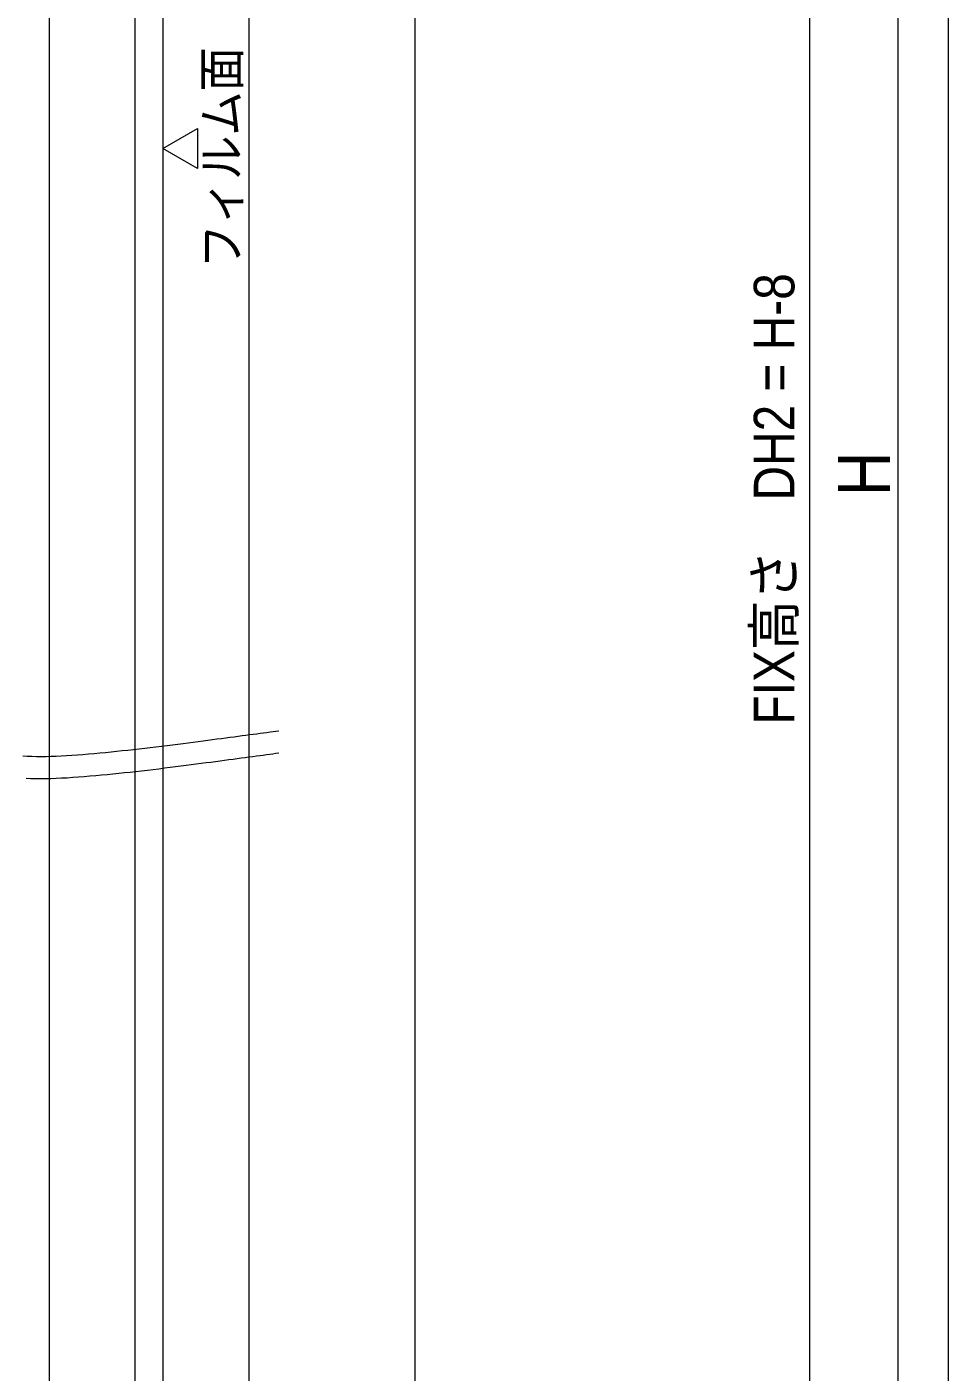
# Model space of a CAD drawing. Units: millimetres, scale not verified. Extents: x -6062 to 6062, y -3045 to 3045.
# Drawn here: x 1380 to 2212, y -1266 to -51 of the extents above; entities that cross this region are included whole.
import ezdxf
from ezdxf.enums import TextEntityAlignment as Align

# ---------------------------------------------------------------- set-up
doc = ezdxf.new("R2010")
doc.units = ezdxf.units.MM
doc.header["$LTSCALE"] = 20
for name, color, linetype, lineweight in [('0-0_1図面枠', 7, 'Continuous', 9), ('0-1_3一般', 7, 'Continuous', 9), ('0-2_2寸法-1', 7, 'Continuous', 9), ('0-4_2寸法-3', 7, 'Continuous', 9)]:
    doc.layers.add(name, color=color, linetype=linetype, lineweight=lineweight)
doc.styles.add('ＭＳ ゴシック', font='')
doc.styles.add('ＭＳ Ｐゴシック', font='')
doc.styles.get('ＭＳ ゴシック').set_extended_font_data('MS Gothic')
doc.styles.get('ＭＳ Ｐゴシック').set_extended_font_data('MS PGothic')

# ---------------------------------------------------------------- blocks, each defined once
blk = doc.blocks.new('グループ-2')
at = {"layer": '0-0_1図面枠'}
blk.add_lwpolyline([(-80000, 55400), (80000, 55400), (80000, -55400), (-80000, -55400)], close=True, dxfattribs=at)
blk = doc.blocks.new('図面枠')
at = {"layer": '0-0_1図面枠'}
blk.add_blockref('グループ-2', (0, 0), dxfattribs=at)
blk = doc.blocks.new('グループ-120')
at = {"layer": '0-1_3一般'}
for p, q in [((65313.7, -34600), (65313.7, 15604.9)), ((65813.7, 15604.9), (65813.7, -34600))]:
    blk.add_line(p, q, dxfattribs=at)
blk.add_lwpolyline([(67363.7, 20004.9), (67363.7, -39000), (63763.7, -39000), (63763.7, 20004.9)], close=True, dxfattribs=at)
blk = doc.blocks.new('グループ-135')
at = {"layer": '0-1_3一般'}
for points in [[(63279.2, -14194.2), (63360, -14198.1), (63442.6, -14200.9), (63527, -14202.6), (63613.2, -14203.2), (63701.2, -14202.7), (63791, -14201), (63882.7, -14198.3), (63976.2, -14194.4), (64071.5, -14189.5), (64168.6, -14183.4), (64267.5, -14176.3), (64368.3, -14168)], [(64368.3, -14168), (64469.9, -14159), (64571.5, -14149.8), (64673.1, -14140.3), (64774.6, -14130.5), (64876, -14120.4), (64977.4, -14110), (65078.8, -14099.4), (65180.1, -14088.5), (65281.4, -14077.4), (65382.6, -14065.9), (65483.8, -14054.2), (65584.9, -14042.2), (65686, -14029.9), (65787, -14017.4), (65887.2, -14004.8), (65985.5, -13992.4), (66082, -13980.2), (66176.7, -13968.1), (66269.6, -13956.3), (66360.6, -13944.6), (66449.9, -13933.2), (66537.4, -13921.9), (66623, -13910.8), (66706.9, -13899.9), (66788.9, -13889.2), (66869.2, -13878.7), (66947.6, -13868.3), (67024.2, -13858.2), (67099.1, -13848.2), (67172.1, -13838.5), (67243.3, -13829.1), (67312.7, -13819.8), (67380.3, -13810.8), (67446.1, -13802.1), (67510.1, -13793.6), (67572.3, -13785.3), (67632.7, -13777.2), (67691.3, -13769.4), (67748.1, -13761.8)], [(67748.1, -13761.8), (67803.1, -13754.5), (67856.2, -13747.4), (67907.6, -13740.5)], [(65428.5, -14463.1), (65532, -14451), (65635.4, -14438.6), (65738.8, -14425.8), (65841.2, -14413), (65941.8, -14400.3), (66040.5, -14387.9), (66137.3, -14375.6), (66232.4, -14363.4), (66325.5, -14351.5), (66416.8, -14339.7), (66506.3, -14328.2), (66593.9, -14316.8), (66679.7, -14305.5), (66763.6, -14294.5), (66845.7, -14283.6), (66925.9, -14272.9), (67004.2, -14262.4), (67080.8, -14252.1), (67155.4, -14242.1), (67228.3, -14232.3), (67299.2, -14222.7), (67368.4, -14213.4), (67435.7, -14204.3), (67501.1, -14195.5), (67564.7, -14186.9), (67626.5, -14178.6), (67686.4, -14170.5), (67744.5, -14162.6), (67800.7, -14155), (67855.1, -14147.7), (67907.6, -14140.5)], [(63339.8, -14599.1), (63426.1, -14601.6), (63514.3, -14603), (63604.3, -14603.3), (63696.3, -14602.5), (63790, -14600.5), (63885.7, -14597.4), (63983.2, -14593.2), (64082.6, -14587.8), (64183.8, -14581.3), (64287, -14573.7), (64391, -14565.3), (64495, -14556.6), (64598.9, -14547.5), (64702.8, -14538.2), (64806.6, -14528.4), (64910.4, -14518.4), (65014.1, -14508), (65117.8, -14497.3), (65221.4, -14486.2), (65325, -14474.8), (65428.5, -14463.1)]]:
    blk.add_lwpolyline(points, dxfattribs=at)
blk.add_blockref('グループ-120', (0, 0), dxfattribs=at)
blk = doc.blocks.new('グループ-136')
at = {"layer": '0-1_3一般'}
blk.add_line((70363.7, 20804.9), (70363.7, -39000), dxfattribs=at)
blk = doc.blocks.new('グループ-137')
at = {"layer": '0-1_3一般'}
for name in ['グループ-135', 'グループ-136']:
    blk.add_blockref(name, (0, 0), dxfattribs=at)

msp = doc.modelspace()

# ---------------------------------------------------------------- linework, layer by layer
at = {"layer": '0-2_2寸法-1'}
for p, q in [((2167.18, 1027.53), (2167.18, -1937.29)), ((2087.18, 987.53), (2087.18, -1937.29))]:
    msp.add_line(p, q, dxfattribs=at)
at = {"layer": '0-4_2寸法-3'}
msp.add_lwpolyline([(1534.43, -143.1), (1534.43, -179.17), (1503.18, -161.14)], close=True, dxfattribs=at)

# ---------------------------------------------------------------- block references
at = {"layer": '0-0_1図面枠', "xscale": 0.05, "yscale": 0.05}
msp.add_blockref('図面枠', (-1787.5, 0), dxfattribs=at)
msp.add_blockref('図面枠', (-1787.5, 0), dxfattribs=at)
at = {"layer": '0-1_3一般', "xscale": 0.05, "yscale": 0.05}
msp.add_blockref('グループ-137', (-1787.5, 0), dxfattribs=at)

# ---------------------------------------------------------------- texts
at = {"layer": '0-2_2寸法-1', "style": 'ＭＳ Ｐゴシック', "width": 0.9}
for s, height, p in [('FIX高さ\u3000DH2 = H-8', 36.69, (2084.64, -681.42)), ('H', 47.17, (2174.25, -475.12))]:
    msp.add_text(s, height=height, rotation=90, dxfattribs=at).set_placement(p, align=Align.BOTTOM_LEFT)
at = {"layer": '0-4_2寸法-3', "style": 'ＭＳ ゴシック', "width": 0.9}
msp.add_text('フィルム面', height=32.55, rotation=90, dxfattribs=at).set_placement((1582.03, -269.5), align=Align.BOTTOM_LEFT)

doc.saveas('drawing.dxf')
